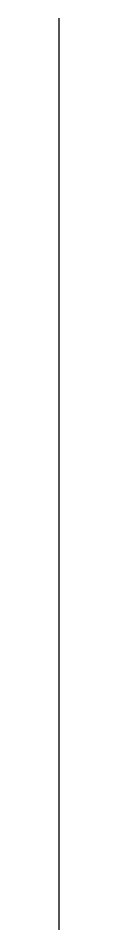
# Model space of a CAD drawing. Extents: x 0 to 0, y 0 to 5319.
import ezdxf

# ---------------------------------------------------------------- set-up
doc = ezdxf.new("R2010")
doc.units = 0
doc.layers.add('MODELSKETCH_VISIBLE', color=7, linetype='CONTINUOUS')

msp = doc.modelspace()

# ---------------------------------------------------------------- linework, layer by layer
at = {"layer": 'MODELSKETCH_VISIBLE'}
msp.add_line((0, 0), (0, 5319.1), dxfattribs=at)

doc.saveas('drawing.dxf')
